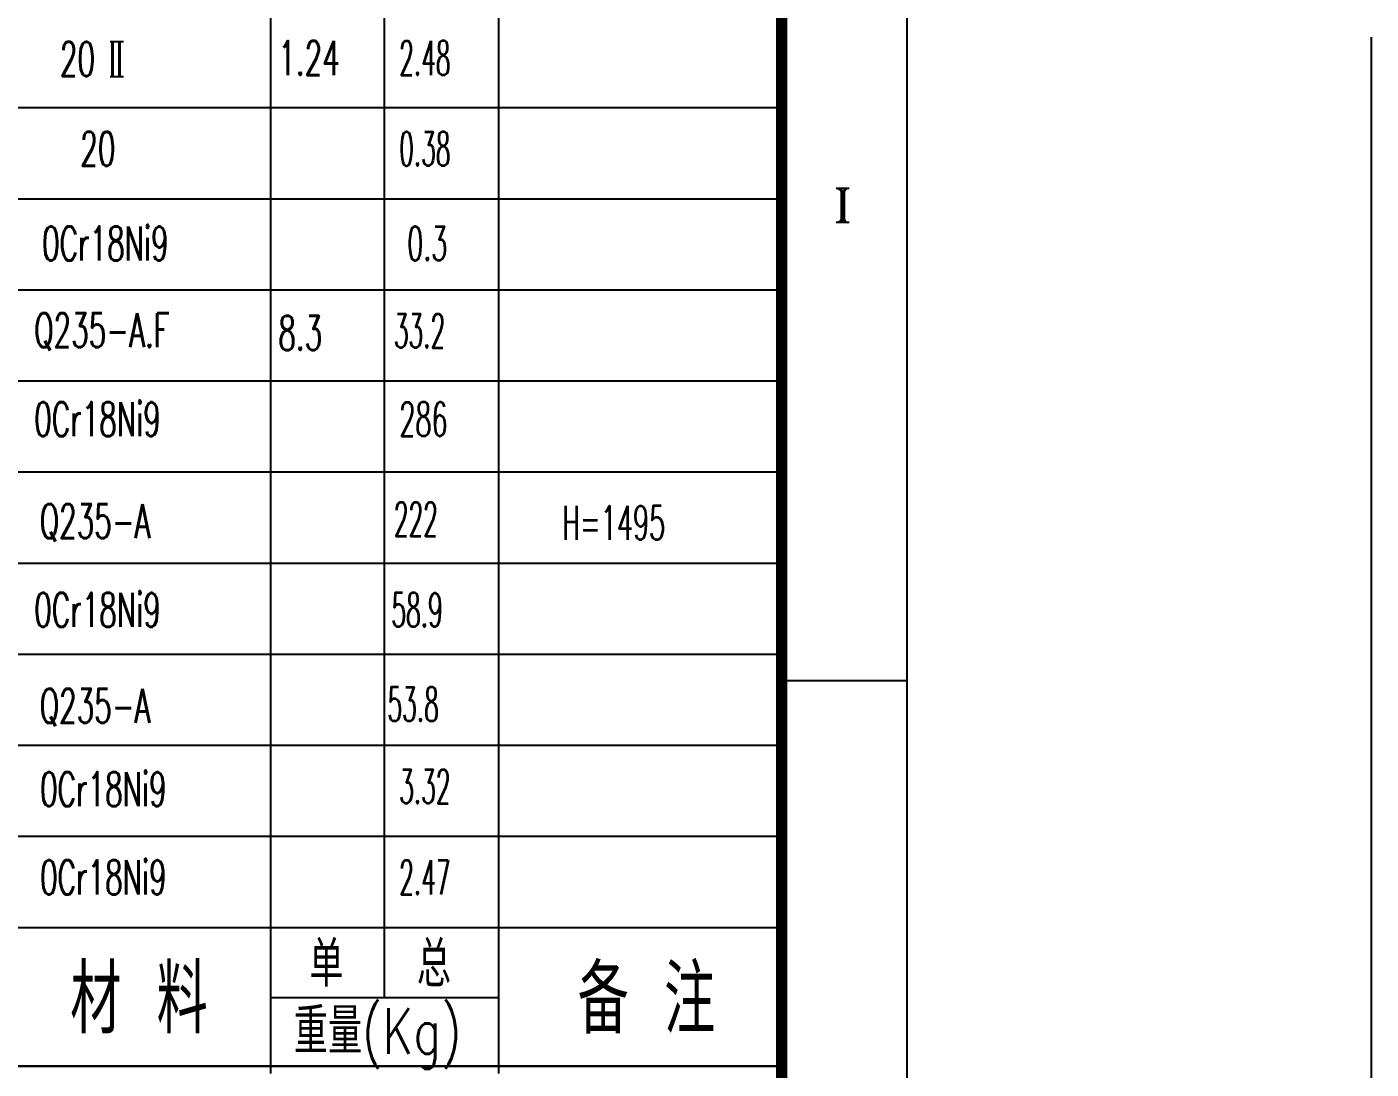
# Model space of a CAD drawing. Extents: x 0 to 1476, y -3 to 841.
# Drawn here: x 516.7 to 634.7, y 61.4 to 152.9 of the extents above; entities that cross this region are included whole.
import ezdxf

# ---------------------------------------------------------------- set-up
doc = ezdxf.new("R2010")
doc.units = 0
doc.header["$LTSCALE"] = 3
doc.header["$MEASUREMENT"] = 0
for name, color, linetype in [('1', 2, 'CONTINUOUS'), ('2', 1, 'CONTINUOUS'), ('BORDER', 7, 'CONTINUOUS')]:
    doc.layers.add(name, color=color, linetype=linetype)
doc.styles.add('HZTXT', font='romans', dxfattribs={"width": 0.75, "bigfont": 'HZTXT'})

msp = doc.modelspace()

# ---------------------------------------------------------------- linework, layer by layer
at = {"layer": '1'}
for p, q in [((524.01924, 151.66222), (525.17854, 151.66222)), ((524.01924, 148.59875), (525.17854, 148.59875)), ((403.10812, 145.85467), (583.12915, 145.85467)), ((403.10812, 137.85467), (583.12915, 137.85467)), ((403.10812, 129.85467), (583.12915, 129.85467)), ((403.10812, 121.85467), (583.12915, 121.85467)), ((403.10812, 113.85467), (583.12915, 113.85467)), ((403.10812, 105.85467), (583.12915, 105.85467)), ((403.10812, 97.85467), (583.12915, 97.85467)), ((403.10812, 89.85467), (583.12915, 89.85467)), ((403.10812, 81.85467), (583.12915, 81.85467)), ((403.10812, 73.85467), (583.12915, 73.85467)), ((538.10576, 67.70192), (558.11395, 67.70192))]:
    msp.add_line(p, q, dxfattribs=at)
at = {"layer": '2'}
for p, q in [((538.10812, 409.85467), (538.10812, 61.01592)), ((548.10812, 67.70192), (548.10812, 409.85467)), ((558.10812, 409.85467), (558.10812, 61.01592))]:
    msp.add_line(p, q, dxfattribs=at)
at = {"layer": 'BORDER'}
for p, q in [((594, 0), (594, 841)), ((634.74878, 152.0349), (634.74878, 7.47707)), ((594, 95.5), (583.5, 95.5)), ((403.25594, 61.69342), (582.99188, 61.69342)), ((582.99188, 61.65107), (403.25594, 61.65107))]:
    msp.add_line(p, q, dxfattribs=at)
at = {"layer": 'BORDER', "color": 7}
for p, q in [((587.77419, 138.75689), (587.75898, 138.75689)), ((588.91515, 138.75689), (587.77419, 138.75689)), ((587.9111, 138.75689), (588.20015, 138.60476)), ((588.06323, 138.75689), (588.20015, 138.46785)), ((588.20015, 138.60476), (588.18494, 138.60476)), ((588.20015, 138.46785), (588.18494, 138.46785)), ((588.20015, 138.75689), (588.20015, 135.75996)), ((588.35228, 138.60476), (588.35228, 135.89688)), ((588.48919, 138.60476), (588.47398, 138.60476)), ((588.48919, 138.46785), (588.47398, 138.46785)), ((588.62611, 138.75689), (588.48919, 138.46785)), ((588.77824, 138.75689), (588.48919, 138.60476)), ((588.48919, 138.75689), (588.48919, 135.75996)), ((587.77419, 135.75996), (587.75898, 135.75996)), ((588.91515, 135.75996), (587.77419, 135.75996)), ((587.9111, 135.75996), (587.89589, 135.75996)), ((588.20015, 135.89688), (587.9111, 135.75996)), ((588.06323, 135.75996), (588.04802, 135.75996)), ((588.20015, 136.03379), (588.06323, 135.75996)), ((588.20015, 135.75996), (588.18494, 135.75996)), ((588.35228, 135.89688), (588.33706, 135.89688)), ((588.48919, 135.75996), (588.47398, 135.75996)), ((588.48919, 136.03379), (588.62611, 135.75996)), ((588.48919, 135.89688), (588.77824, 135.75996)), ((588.62611, 135.75996), (588.6109, 135.75996)), ((588.77824, 135.75996), (588.76302, 135.75996))]:
    msp.add_line(p, q, dxfattribs=at)
at = {"layer": 'BORDER', "const_width": 1}
msp.add_lwpolyline([(24.99188, 11.00812), (582.99188, 11.00812), (582.99188, 831.00812), (24.99188, 831.00812)], close=True, dxfattribs=at)

# ---------------------------------------------------------------- texts
at = {"layer": '1', "style": 'HZTXT'}
for s, height, width, p in [('20 II', 3, 0.6, (519.60431, 148.62546)), ('1.24', 3, 0.6, (538.787, 148.71565)), ('2.48', 3, 0.5, (549.40652, 148.71565)), ('20', 3, 0.6, (521.39451, 140.74072)), ('0.38', 3, 0.5, (549.40652, 140.74072)), ('0Cr18Ni9', 3, 0.6, (518.04572, 132.42239)), ('0.3', 3, 0.55, (550.09697, 132.42239)), ('Q235-A.F', 3, 0.6, (517.35527, 124.80485)), ('8.3', 3, 0.6, (538.787, 124.55748)), ('33.2', 3, 0.5, (548.93609, 124.75263)), ('0Cr18Ni9', 3, 0.6, (517.35527, 116.99382)), ('286', 3, 0.55, (549.40652, 116.99382)), ('Q235-A', 3, 0.6, (517.84186, 108.03837)), ('222', 3, 0.5, (548.93609, 108.20352)), ('H=1495', 3, 0.55, (563.71002, 107.89375)), ('0Cr18Ni9', 3, 0.6, (517.35527, 100.2426)), ('58.9', 3, 0.5, (548.72061, 100.2426)), ('Q235-A', 3, 0.6, (517.84186, 91.81226)), ('53.8', 3, 0.5, (548.37764, 91.95402)), ('0Cr18Ni9', 3, 0.6, (517.86961, 84.49833)), ('3.32', 3, 0.5, (549.40652, 84.72687)), ('0Cr18Ni9', 3, 0.6, (517.86961, 76.75194)), ('2.47', 3, 0.5, (549.40652, 76.75194)), ('单', 4, 0.75, (541.50949, 68.63174)), ('总', 4, 0.75, (550.95013, 68.63174)), ('材 料', 6, 0.75, (520.50875, 64.53069)), ('备 注', 6, 0.75, (565.06781, 64.53079)), ('重量(Kg)', 4, 0.75, (540.14128, 62.75236))]:
    msp.add_text(s, height=height, dxfattribs=dict(at, width=width)).set_placement(p)

doc.saveas('drawing.dxf')
